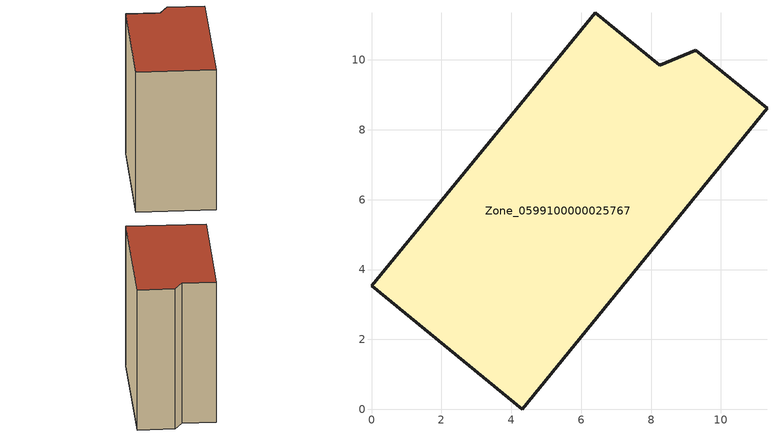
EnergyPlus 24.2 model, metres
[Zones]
Zone_0599100000025767
 floor ground (C_G): 4.31,0 0,3.54 6.4,11.35 8.25,9.84 9.28,10.28 11.32,8.62 z0
 wall outside (C_F): 9.28,10.28 8.25,9.84 6.4,11.35 0,3.54 4.31,0 11.32,8.62 9.28,10.28 z0:10.53
 roof outside (C_R): 4.31,0 11.32,8.62 9.28,10.28 8.25,9.84 6.4,11.35 0,3.54 z10.53
[BUILDING]
Pand.0599100000025767: North Axis=0; Terrain=City; Loads Convergence Tolerance Value=0.04; Temperature Convergence Tolerance Value=0.4; Solar Distribution=FullExterior; Maximum Number of Warmup Days=25; Minimum Number of Warmup Days=1
[Site:Location]
Rotterdam.The.Hague.AP_ZH_NLD Design_Conditions: Latitude=51.96; Longitude=4.45; Time Zone=1; Elevation=-4.5
[SITE:GROUNDTEMPERATURE:BUILDINGSURFACE]
18, 18, 18, 18, 18, 18, 18, 18, 18, 18, 18, 18
[MATERIAL] Thermal Absorptance=0.9; Solar Absorptance=0.7; Visible Absorptance=0.7
Name | Roughness | Thickness | Conductivity | Density | Specific Heat
G.TI.1946 | MediumSmooth | 0.15 | 1 | 540 | 1210
F.TI.1946 | Rough | 0.3 | 0.857143 | 1920 | 840
R.TI.1946 | MediumRough | 0.2 | 0.1 | 1500 | 1000
[CONSTRUCTION]
C_G: G.TI.1946
C_F: F.TI.1946
C_R: R.TI.1946
[ZONE]
Zone_0599100000025767: Type=1; Multiplier=1; Ceiling Height=Autocalculate; Volume=Autocalculate; Floor Area=autocalculate; Part of Total Floor Area=Yes
[ZONEINFILTRATION:DESIGNFLOWRATE]
Infil_Zone_0599100000025767: Zone or ZoneList or Space or SpaceList=Zone_0599100000025767; Schedule=AlwaysOn; Design Flow Rate Calculation Method=Flow/Area; Flow Rate per Floor Area=0.003; Constant Term Coefficient=1; Temperature Term Coefficient=0; Velocity Term Coefficient=0; Velocity Squared Term Coefficient=0
[HVACTEMPLATE:ZONE:IDEALLOADSAIRSYSTEM]
Zone_0599100000025767: Maximum Heating Supply Air Temperature=50; Minimum Cooling Supply Air Temperature=13; Maximum Heating Supply Air Humidity Ratio=0.0156; Minimum Cooling Supply Air Humidity Ratio=0.0077; Heating Limit=NoLimit; Cooling Limit=NoLimit; Dehumidification Control Type=ConstantSensibleHeatRatio; Cooling Sensible Heat Ratio=0.7; Dehumidification Setpoint=60; Humidification Control Type=None; Humidification Setpoint=30; Outdoor Air Method=None; Outdoor Air Flow Rate per Person=0.00944; Outdoor Air Flow Rate per Zone Floor Area=0; Outdoor Air Flow Rate per Zone=0; Demand Controlled Ventilation Type=None; Outdoor Air Economizer Type=NoEconomizer; Heat Recovery Type=None; Sensible Heat Recovery Effectiveness=0.7; Latent Heat Recovery Effectiveness=0.65
[ZONECONTROL:THERMOSTAT]
ThermostatControl_Zone_0599100000025767: Zone or ZoneList=Zone_0599100000025767; Control Type Schedule=DualSetpointControlType; Control 1=Thermostat_Zone_0599100000025767; Temperature Difference Between Cutout And Setpoint=0
[THERMOSTATSETPOINT:DUALSETPOINT]
Thermostat_Zone_0599100000025767: Heating Setpoint Temperature Schedule=HeatingSetpoint_Zone_0599100000025767; Cooling Setpoint Temperature Schedule=CoolingSetpoint_Zone_0599100000025767
[SCHEDULE:COMPACT]
HeatingSetpoint_Zone_0599100000025767: Through: 12/31, For: AllDays, Until: 24:00, 21
CoolingSetpoint_Zone_0599100000025767: Through: 12/31, For: AllDays, Until: 24:00, 24
DualSetpointControlType: Through: 12/31, For: AllDays, Until: 24:00, 4
AlwaysOn: Through: 12/31, For: AllDays, Until: 24:00, 1
